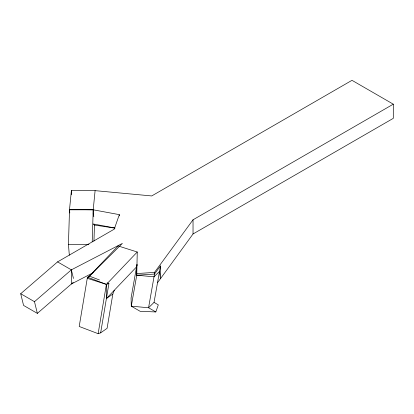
<?xml version="1.0" encoding="UTF-8"?>
<svg xmlns="http://www.w3.org/2000/svg" width="414" height="414" viewBox="0 0 414 414"><rect width="100%" height="100%" fill="white"/><g stroke="black" fill="none" stroke-linecap="round" stroke-linejoin="round"><path stroke-width="0.62" d="M71.337 194.771L71.42 190.316L95.101 190.647L151.721 195.946L351.988 80.326L393.3 104.178L393.3 118.342L193.033 233.967L157.501 282.767M99.443 279.952L89.973 276.35L87.457 277.178L79.198 326.47L98.144 333.674L100.654 332.846L108.918 283.554L106.403 284.382L87.271 278.306L118.114 245.932L137.251 252.007L136.739 275.232L131.285 306.184L140.17 311.318L155.819 311.944L158.314 304.854L154.044 302.391L160.477 265.912L154.505 274.063L148.564 307.757L155.819 311.944M69.329 255.195L68.434 244.405L69.516 209.815L93.207 209.805L119.335 214.643L119.335 215.932M92.208 241.838L93.207 209.805L95.101 190.647M93.968 241.051L94.47 225.035L93.626 224.326M69.775 212.987L69.526 209.474L71.42 190.316M98.144 333.674L106.403 284.382L137.251 252.007M114.311 290.245L112.841 294.038L107.091 328.333L100.654 332.846M119.335 214.643L114.233 229.17L57.567 261.886L20.7 293.723L23.567 305.418L37.353 313.377L73.262 282.364M136.532 267.071L136.739 275.232L154.505 274.063L154.505 272.402L193.033 219.798L393.3 104.178M87.457 277.178L106.403 284.382L106.403 298.546L136.806 266.637M88.627 276.956L122.378 243.422L71.353 269.845L34.486 301.682L37.353 313.377M154.044 302.391L148.564 307.757L131.285 306.184L131.078 298.023L136.993 264.453L136.993 265.7M106.403 298.546L112.841 294.038M93.14 272.728L71.353 284.014L71.353 269.845L57.567 261.886M154.505 272.402L136.739 273.571L136.739 275.232L154.024 276.806L159.499 271.439L160.477 278.415L160.477 265.912M68.434 244.405L88.927 244.4M69.526 209.474L93.207 209.805L93.207 214.312M94.47 225.035L114.875 228.135M93.207 223.974L114.983 228.005M107.143 282.876L108.918 283.554M20.7 293.723L34.486 301.682M71.353 269.845L73.464 278.462M93.523 213.614L93.787 216.786M193.033 219.798L193.033 233.967"/></g></svg>
